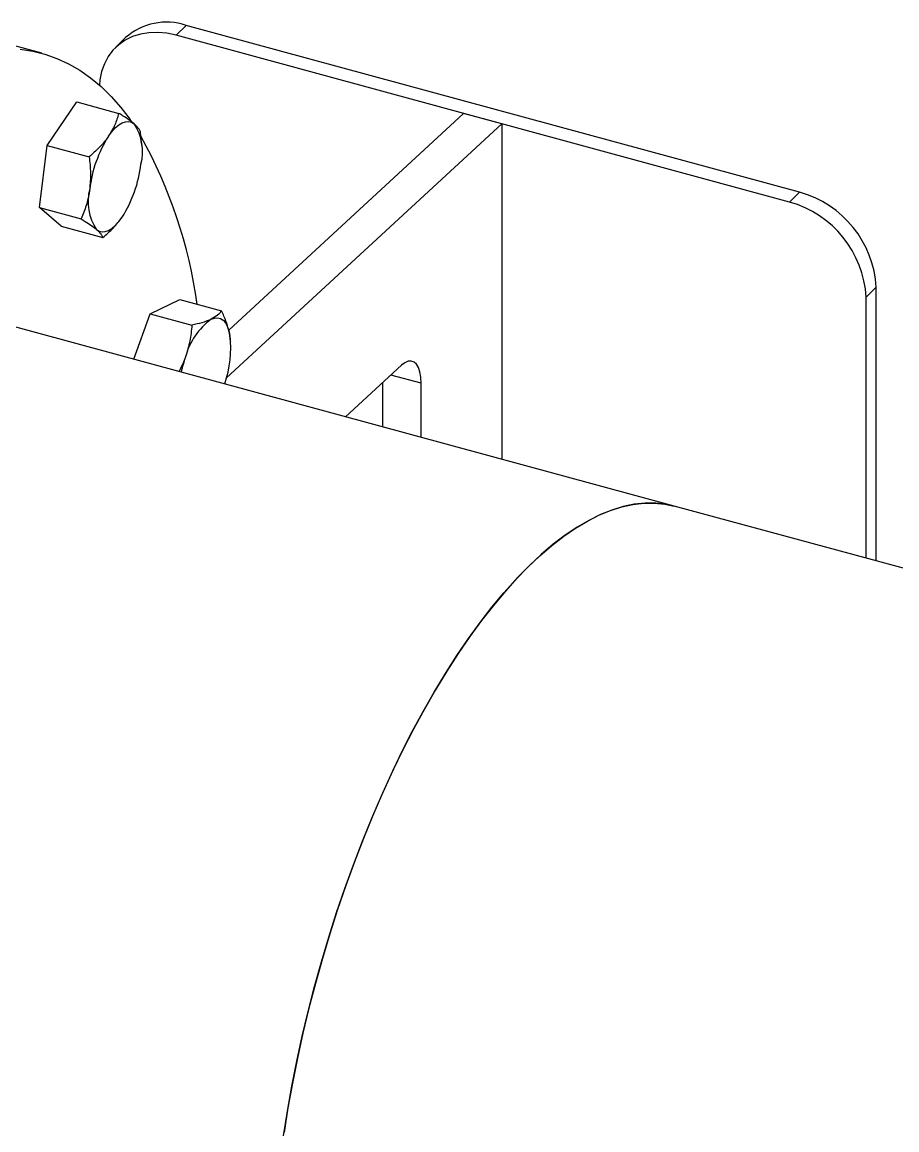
# Model space of a CAD drawing. Header units: inches. Extents: x 0.9 to 37.1, y -8.4 to 11.7.
# Drawn here: x 33.6572 to 33.7623, y 2.2373 to 2.3704 of the extents above; entities that cross this region are included whole.
import ezdxf

# ---------------------------------------------------------------- set-up
doc = ezdxf.new("R2010")
doc.units = ezdxf.units.IN
doc.header["$MEASUREMENT"] = 0

msp = doc.modelspace()

# ---------------------------------------------------------------- linework, layer by layer
at = {"color": 7, "linetype": 'Continuous', "lineweight": 25}
for p, q in [((33.67692181961792, 2.369964974931428), (33.67570646704258, 2.368778753559542)), ((33.7506233297577, 2.349934483707768), (33.67692181961792, 2.369964974931428)), ((33.66964600546531, 2.368490642350223), (33.66843065288997, 2.367304420978337)), ((33.74940797718236, 2.348748262335882), (33.67570646704258, 2.368778753559542)), ((33.65957432759549, 2.366613635318032), (33.65381639711582, 2.368178517444881)), ((33.66023618182545, 2.355544845302124), (33.66379314413, 2.36076705634795)), ((33.66379314413, 2.36076705634795), (33.66881782236887, 2.359401456468459)), ((33.71025404992061, 2.359389460798451), (33.6820242658541, 2.333363506170837)), ((33.71486039430434, 2.358137555096972), (33.71025404992061, 2.359389460798451)), ((33.71486039430434, 2.358137555096972), (33.68177628621713, 2.327636241521765)), ((33.71486039430434, 2.358137555096972), (33.71486039430434, 2.317855192726567)), ((33.67152591829041, 2.355931229504995), (33.67142169949641, 2.357160446873388)), ((33.65928309664844, 2.348081624661228), (33.66023618182545, 2.355544845302124)), ((33.66023618182545, 2.355544845302124), (33.66526086006431, 2.354179245422633)), ((33.67157186321031, 2.355565792397376), (33.67154683728648, 2.355932956315798)), ((33.74940797718236, 2.348748262335882), (33.7506233297577, 2.349934483707768)), ((33.65928309664844, 2.348081624661228), (33.6643077748873, 2.346716024781736)), ((33.66188697377598, 2.345840615066157), (33.65928309664844, 2.348081624661228)), ((33.66188697377598, 2.345840615066157), (33.66691165201484, 2.344475015186665)), ((33.75983601852518, 2.33850184625583), (33.75862066594983, 2.337315624883944)), ((33.75983601852518, 2.305631781774396), (33.75983601852518, 2.33850184625583)), ((33.67258189113839, 2.335322335528851), (33.67613885344294, 2.337043532988953)), ((33.67613885344294, 2.337043532988953), (33.6811635316818, 2.335677933109461)), ((33.75862066594983, 2.305962088562518), (33.75862066594983, 2.337315624883944)), ((33.73556346866226, 2.312228540729305), (33.6473670219076, 2.336198445135969)), ((33.67064420788356, 2.329872204757467), (33.67258189113839, 2.335322335528851)), ((33.67258189113839, 2.335322335528851), (33.67760656937725, 2.333956735649359)), ((33.68226678057272, 2.331981552280159), (33.68226336894338, 2.332031605465255)), ((33.7027784325454, 2.329133405476893), (33.69608117154489, 2.322958983082517)), ((33.7005312293179, 2.321749552733018), (33.7005312293179, 2.327061635848748)), ((33.70513757370163, 2.326973521865098), (33.70150616518905, 2.327960460887145)), ((33.70513757370163, 2.320497647031539), (33.70513757370163, 2.326973521865098)), ((33.94745531031415, 2.254640878461279), (33.73556346866226, 2.312228540729306))]:
    msp.add_line(p, q, dxfattribs=at)
at = {"color": 7, "linetype": 'Continuous', "lineweight": 25, "flags": 128}
for points in [[(33.67570646704258, 2.368778753559542), (33.67459600012232, 2.36901545347916), (33.67350172631032, 2.369118499391189), (33.67243960258283, 2.369086388654192), (33.67142511709551, 2.368919589515022), (33.67047306333117, 2.368620534280727), (33.66959732437755, 2.368193583850036), (33.66881067048057, 2.367644964121638), (33.66812457282545, 2.366982675206557), (33.66754903626095, 2.366216374768519), (33.66709245340618, 2.365357237193469), (33.6667614822673, 2.364417790641861), (33.6665609491488, 2.363411734359866), (33.66650416120554, 2.362774710010285)], [(33.65696761624671, 2.367093563303177), (33.65847676115639, 2.366870402908939), (33.65994942681098, 2.366506714501832), (33.66138345187053, 2.366003031844746), (33.66277673170552, 2.365360094161438), (33.66412722148567, 2.364578845051616), (33.665432939181, 2.363660431106084), (33.66669196847072, 2.362606200223953), (33.66790246155573, 2.361417699634421), (33.66906264187052, 2.360096673625994), (33.67017080669047, 2.358645060986508), (33.67028723988161, 2.3584806570858)], [(33.66757912699328, 2.356643648737651), (33.66798826382625, 2.357192451725831), (33.66840452296854, 2.357648843507798), (33.66882078211084, 2.358005015093626), (33.66922991894381, 2.358254872288732), (33.6696249330228, 2.358394139967234), (33.66999906554739, 2.358420435220541), (33.67034591500637, 2.358333308129578), (33.67065954670933, 2.358134249463029)], [(33.66614949922776, 2.345448817776306), (33.66646313093072, 2.345249759109756), (33.6668099803897, 2.345162632018793), (33.6671841129143, 2.3451889272721), (33.66757912699328, 2.345328194950602), (33.66798826382625, 2.345578052145708), (33.66840452296854, 2.345934223731536), (33.66882078211084, 2.346390615513503), (33.66922991894381, 2.346939418501684)], [(33.67992483630622, 2.334670632171516), (33.6803198503852, 2.334809899850018), (33.6806939829098, 2.334836195103324), (33.68104083236878, 2.334749068012362), (33.68135446407174, 2.334550009345812), (33.68162951169328, 2.334242425052649), (33.68186126909234, 2.333831577985408), (33.68204577083558, 2.333324497851317), (33.682179860047, 2.33272986093206)], [(33.70513757370163, 2.326973521865098), (33.7051020139867, 2.327699662936446), (33.70499637527524, 2.328335143273295), (33.70482374842543, 2.328861369506048), (33.70458918428565, 2.329262944905225), (33.70429954591285, 2.329528119870743), (33.70396330776801, 2.329649135710705), (33.70359030776385, 2.329622451651133), (33.70319145941971, 2.329448848434647), (33.7027784325454, 2.329133405476893)], [(33.68861754461337, 2.236599117392713), (33.68908710481963, 2.239562098337494), (33.6896196031992, 2.242543671803701), (33.69021388647914, 2.245537380367133), (33.69086866757422, 2.248536740321673), (33.69158252837439, 2.251535255721547), (33.69235392281611, 2.2545264324501), (33.69318118023079, 2.257503792284604), (33.6940625089631, 2.260460886926648), (33.69499600025124, 2.263391311967713), (33.69597963236094, 2.2662887207597), (33.6970112749641, 2.269146838160351), (33.69808869375255, 2.271959474123815), (33.69920955527713, 2.274720537106902), (33.70037143200135, 2.277424047262017), (33.70157180755895, 2.280064149388175), (33.70280808220378, 2.282635125612059), (33.70407757844024, 2.285131407771666), (33.70537754682218, 2.287547589475705), (33.70670517190754, 2.28987843781263), (33.70805757835603, 2.292118904683972), (33.70943183715642, 2.294264137737387), (33.71082497197018, 2.296309490875777), (33.71223396557752, 2.298250534319695), (33.71365576641203, 2.30008306420127), (33.71508729516971, 2.301803111668839), (33.71652545147803, 2.303406951482603), (33.71796712061069, 2.304891110082663), (33.71940918023336, 2.30625237311198), (33.720848507166, 2.307487792377955), (33.72228198414701, 2.308594692237557), (33.72370650658442, 2.309570675392171), (33.72511898927986, 2.310413628079613), (33.72651637311034, 2.311121724652069), (33.72789563165363, 2.311693431530039), (33.72925377774287, 2.312127510523732), (33.73058786993606, 2.312423021514707), (33.73189501888657, 2.312579324491961), (33.73317239360085, 2.31259608093805), (33.73441722756971, 2.312473254562243), (33.73556346866226, 2.312228540729305)], [(33.73556346866226, 2.312228540729306), (33.73457040871164, 2.31244809680586), (33.73332983341037, 2.31258835852627), (33.73205637638409, 2.31258905414981), (33.7307527956572, 2.312450182169912), (33.72942191449523, 2.312172043352362), (33.72806661529044, 2.311755240083904), (33.72668983331912, 2.311200675067604), (33.72529455038443, 2.310509549367799), (33.72388378835851, 2.309683359808857), (33.72246060263778, 2.308723895733388), (33.72102807552558, 2.307633235126931), (33.71958930955665, 2.306413740117493), (33.7181474207777, 2.305068051859711)], [(33.7181474207777, 2.305068051859711), (33.71670553199876, 2.303599084814699), (33.71526676602983, 2.302010020437968), (33.71383423891763, 2.300304300289113), (33.71241105319689, 2.29848561857815), (33.71100029117097, 2.296557914164687), (33.70960500823628, 2.294525362027228), (33.70822822626496, 2.2923923642211), (33.70687292706018, 2.290163540344581), (33.70554204589821, 2.287843717533879), (33.7042384651713, 2.285437920008633), (33.70296500814504, 2.282951358190564), (33.70172443284376, 2.280389417418872), (33.70051942607733, 2.277757646286782), (33.69935259762206, 2.27506174462453), (33.69822647456858, 2.272307551154803), (33.69714349584864, 2.26950103084736), (33.69610600695302, 2.266648262000239), (33.69511625485161, 2.263755423075517), (33.69417638312709, 2.260828779318137), (33.69328842733233, 2.257874669186779), (33.69245431058184, 2.254899490626176), (33.69167583938677, 2.251909687210587), (33.69095469974237, 2.248911734188448), (33.69029245347654, 2.245912124458431), (33.68969053486723, 2.242917354507267), (33.68915024753611, 2.239933910339803), (33.68867276162521, 2.236968253431761)]]:
    msp.add_lwpolyline(points, dxfattribs=at)
at = {"color": 7, "linetype": 'Continuous', "lineweight": 25}
for centre, radius, start, end in [((33.67455496772254, 2.362955166095964), 0.007398608504604255, 71.34281987238988, 131.5672021986675), ((33.66570547515371, 2.354795247781021), 0.005974257879487161, 345.3287710282183, 33.97963174027094), ((33.68046593441815, 2.34848978434679), 0.01524976426408703, 147.6772521365625, 173.1791284576978), ((33.62037561786046, 2.328267658523063), 0.05845780756288799, 8.06423911127823, 29.03557352984723), ((33.65634311151894, 2.355093282892545), 0.01524976426408612, 327.6772521365621, 353.1791284576991), ((33.67110357078337, 2.348787819458313), 0.005974257879483324, 165.3287710282078, 213.9796317402955), ((33.74723731735293, 2.337777735472799), 0.01261949316152236, 3.28945797318378, 74.43591416519358), ((33.74599937920573, 2.336573314114682), 0.01264309710297459, 3.365927456688438, 74.35944468168377), ((33.68473992738151, 2.32808061381624), 0.008161705948286342, 126.1542656648064, 165.3264655325128), ((33.66871603259025, 2.33120182733916), 0.0135502596449794, 341.5065857451638, 6.474894504443223), ((33.69284054515896, 2.324471777173725), 0.01697340183185725, 160.4625753608827, 166.8548449663675)]:
    msp.add_arc(centre, radius, start, end, dxfattribs=at)
for points, knots in [([(33.66881782236887, 2.359401456468459), (33.66867985826426, 2.358936398476569), (33.66840140052462, 2.357997755794096), (33.66785487306883, 2.357097743017069), (33.66757912699328, 2.356643648737651)], [0, 0, 0, 0, 0.4954579634770109, 1, 1, 1, 1]), ([(33.67065954670933, 2.358134249463029), (33.67046986139216, 2.358286847637608), (33.67008765467562, 2.358594325560125), (33.66942603492633, 2.359029630039836), (33.66897637339598, 2.359304527423768), (33.66881782236887, 2.359401456468459)], [0, 0, 0, 0, 0.389448014514714, 0.7847188654868585, 1, 1, 1, 1]), ([(33.67142169949641, 2.357160446873388), (33.67137457261533, 2.357268715419294), (33.67127987343024, 2.357486275818688), (33.67101124514348, 2.357816997479621), (33.67075634389345, 2.35804693289955), (33.67065954670933, 2.358134249463029)], [0, 0, 0, 0, 0.3805934879738687, 0.7647841813874844, 1, 1, 1, 1]), ([(33.66757912699328, 2.356643648737651), (33.66753631702393, 2.356581918506691), (33.66721218922817, 2.356114539435973), (33.66649238034003, 2.355262873836829), (33.66567386684716, 2.354542654693254), (33.66526086006431, 2.354179245422633)], [0, 0, 0, 0, 0.07010571820324611, 0.5307925293049249, 1, 1, 1, 1]), ([(33.66526086006431, 2.354179245422633), (33.66533433650611, 2.353532212525612), (33.6654826365582, 2.352226283577614), (33.66537726675008, 2.350946591394487), (33.6653241032525, 2.35030093289429)], [0, 0, 0, 0, 0.4954579634770006, 1, 1, 1, 1]), ([(33.6653241032525, 2.35030093289429), (33.66531216033221, 2.350212637142097), (33.66522173671157, 2.349544122121721), (33.66494255829459, 2.348313230827429), (33.66452065798637, 2.347251669174679), (33.6643077748873, 2.346716024781736)], [0, 0, 0, 0, 0.07010571820324563, 0.5307925293049113, 1, 1, 1, 1]), ([(33.6643077748873, 2.346716024781736), (33.66446632601806, 2.346619095510815), (33.66491194979302, 2.346346666122215), (33.66557423664786, 2.345911236349671), (33.66595690943628, 2.345603628987277), (33.66614949922776, 2.345448817776306)], [0, 0, 0, 0, 0.2152816572951922, 0.6050705810156102, 1, 1, 1, 1]), ([(33.66691165201484, 2.344475015186666), (33.66735135422577, 2.344858067226723), (33.66823882045568, 2.345631194451016), (33.66889755810745, 2.346500710901145), (33.66922991894381, 2.346939418501684)], [0, 0, 0, 0, 0.4954579634770078, 1, 1, 1, 1]), ([(33.66614949922776, 2.345448817776306), (33.66624629898293, 2.345361500515112), (33.66649958628324, 2.345133025212478), (33.66676904872239, 2.344802065797013), (33.66686394052631, 2.34458443812617), (33.66691165201484, 2.344475015186665)], [0, 0, 0, 0, 0.2352153999993367, 0.6154671935981773, 1, 1, 1, 1]), ([(33.6811635316818, 2.335677933109461), (33.6810255675772, 2.335497165116384), (33.68074710983755, 2.335132314803334), (33.68020058238177, 2.334825455559384), (33.67992483630622, 2.334670632171516)], [0, 0, 0, 0, 0.4954579634770119, 1, 1, 1, 1]), ([(33.682179860047, 2.33272986093206), (33.6820989610778, 2.333103995422501), (33.68193595357753, 2.33385785827951), (33.68154939599604, 2.334853308957935), (33.68126412017278, 2.335462967133178), (33.6811635316818, 2.335677933109462)], [0, 0, 0, 0, 0.3894480145147244, 0.7847188654868551, 0.9999999999999999, 0.9999999999999999, 0.9999999999999999, 0.9999999999999999]), ([(33.67760656937725, 2.333956735649359), (33.67754599788402, 2.333321012857733), (33.6774237443374, 2.332037911487911), (33.67703869178774, 2.330781817141506), (33.67684441659017, 2.330148064741906)], [0, 0, 0, 0, 0.4954579634770128, 1, 1, 1, 1]), ([(33.67992483630622, 2.334670632171516), (33.67988202633687, 2.334650403882783), (33.67955789854111, 2.334497249121446), (33.67883808965296, 2.334238028246186), (33.6780195761601, 2.33405107088098), (33.67760656937725, 2.333956735649359)], [0, 0, 0, 0, 0.07010571820324861, 0.5307925293049247, 1, 1, 1, 1]), ([(33.68226050042898, 2.332037305225575), (33.68226056972113, 2.332048383786406), (33.68226195366393, 2.332269651199071), (33.68221985289102, 2.33250566449933), (33.682179860047, 2.33272986093206)], [0, 0, 0, 0, 0.05006865085919494, 1, 1, 1, 1]), ([(33.67684441659017, 2.330148064741906), (33.67681307688639, 2.330061337058746), (33.6765970408425, 2.329463491409161), (33.67630848987388, 2.328890062824707), (33.67606179813262, 2.328399819812687)], [0, 0, 0, 0, 0.1450670139039727, 1, 1, 1, 1])]:
    msp.add_open_spline(points, degree=3, knots=knots, dxfattribs=at)

doc.saveas('drawing.dxf')
